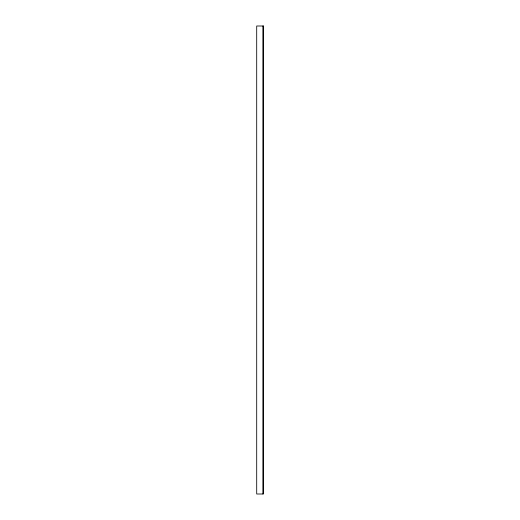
<?xml version="1.0" encoding="UTF-8"?>
<svg xmlns="http://www.w3.org/2000/svg" width="520" height="520" viewBox="0 0 520 520"><rect width="100%" height="100%" fill="white"/><g stroke="black" fill="none" stroke-linecap="round" stroke-linejoin="round"><path stroke-width="0.78" d="M262.971 26L262.971 494M263.302 26L256.698 26L256.698 494L263.302 494L263.302 26"/></g></svg>
